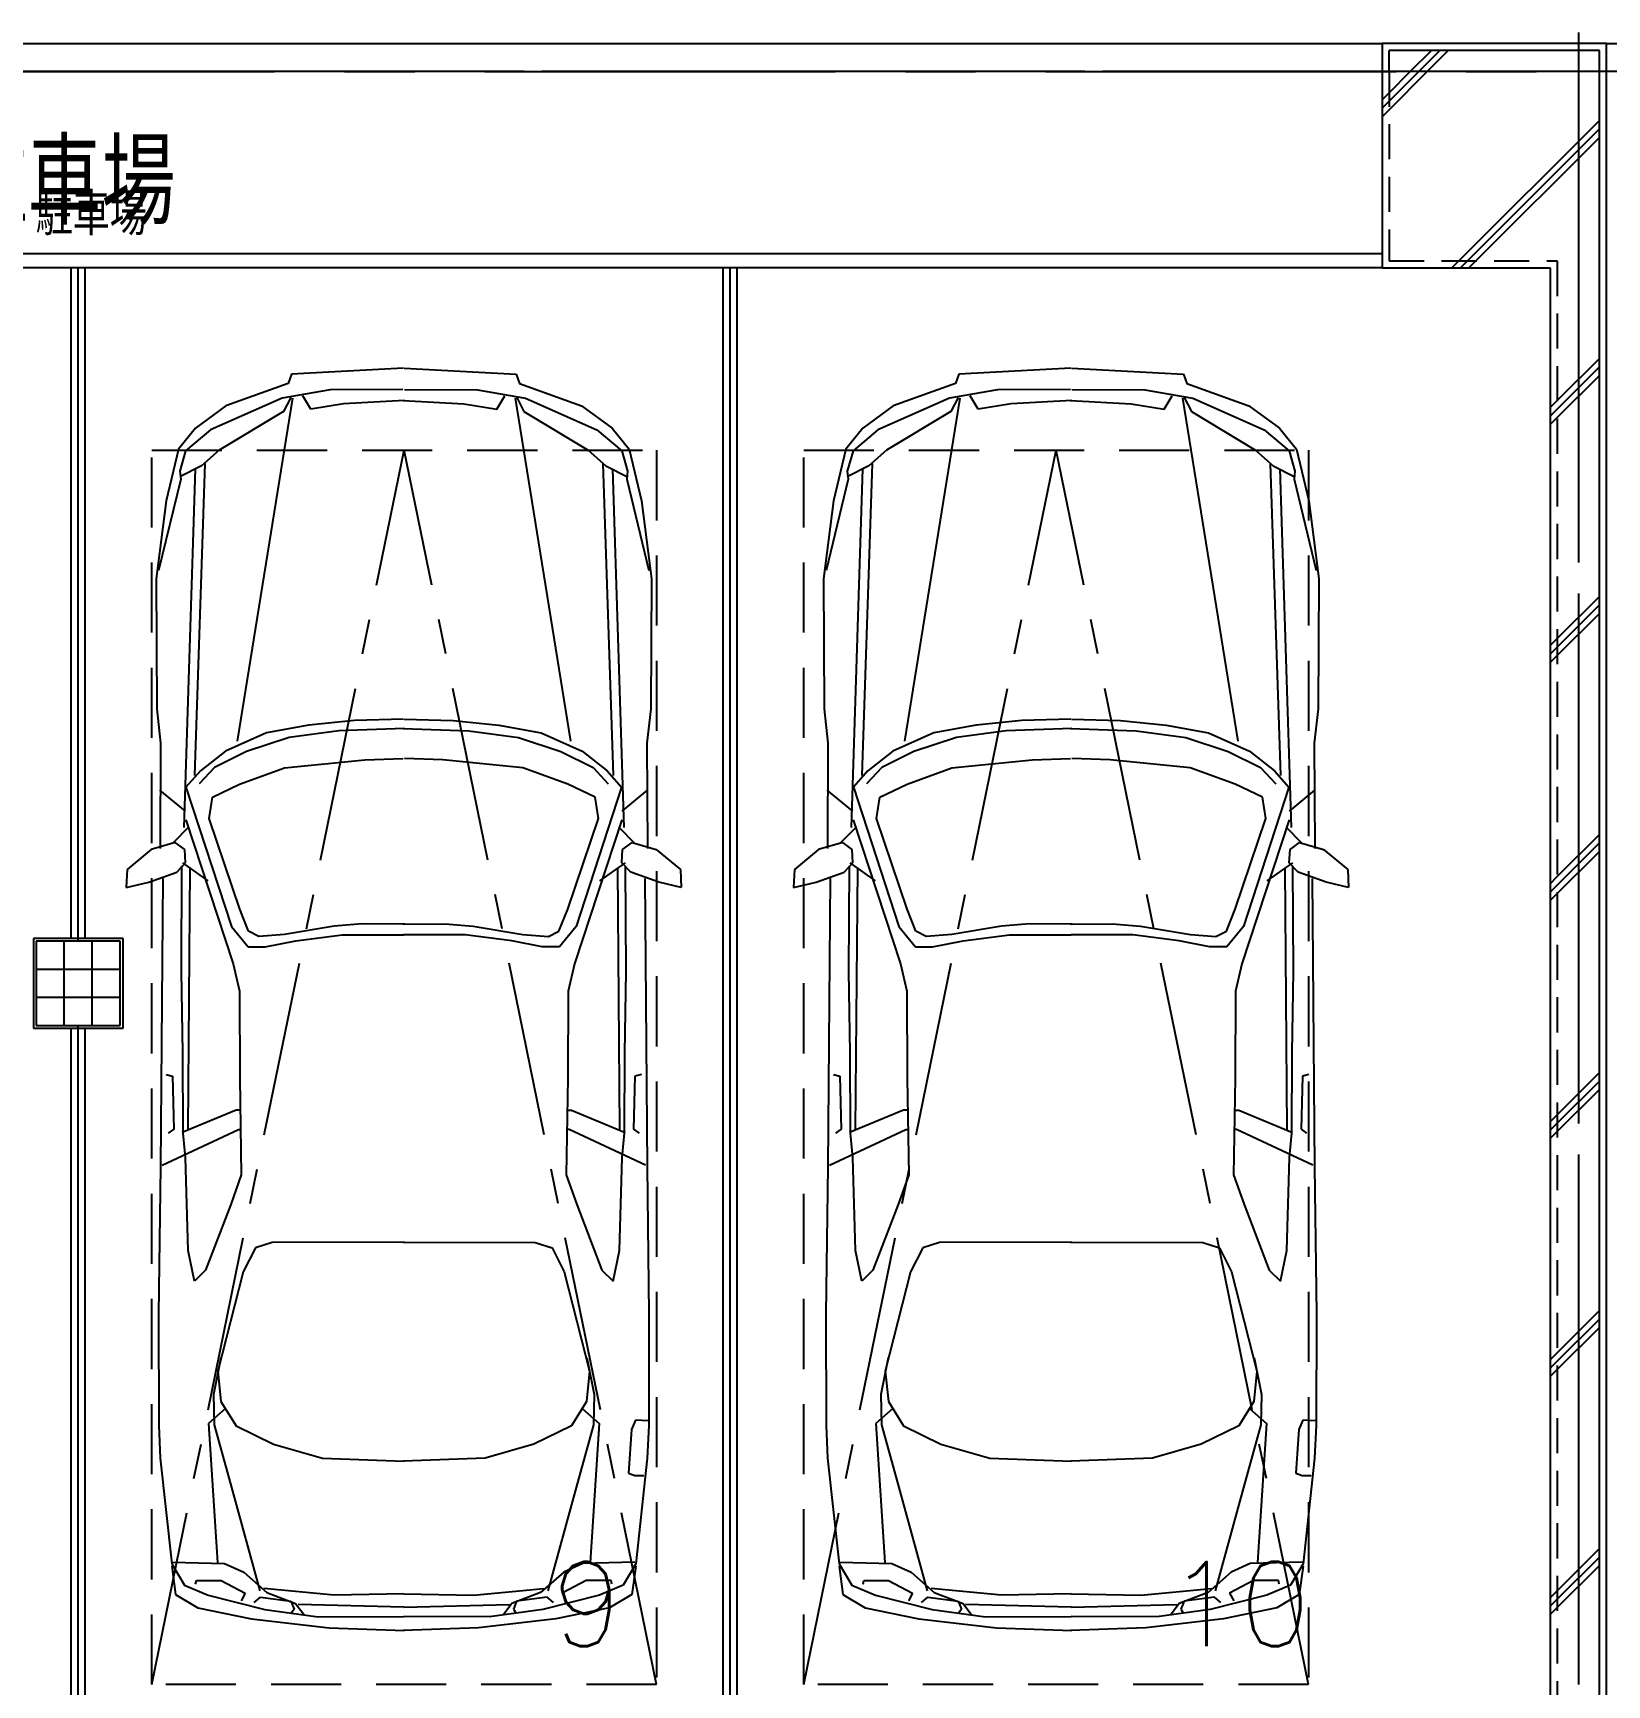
# Model space of a CAD drawing. Header units: millimetres. Extents: x 15495 to 166182, y -39946 to 18307.
# Drawn here: x 50929 to 56543, y -27330 to -21441 of the extents above; entities that cross this region are included whole.
import ezdxf

# ---------------------------------------------------------------- set-up
doc = ezdxf.new("R2010")
doc.units = ezdxf.units.MM
doc.header["$LTSCALE"] = 1000
for name, pattern in [('CENTER', [2, 1.25, -0.25, 0.25, -0.25]), ('DASHED', [0.75, 0.5, -0.25]), ('DASHED2', [0.375, 0.25, -0.125])]:
    doc.linetypes.add(name, pattern=pattern)
doc.layers.get('0').update_dxf_attribs({"linetype": 'CONTINUOUS'})
for name, color, linetype in [('1F-A_ELSE-100', 6, 'CONTINUOUS'), ('1F-A_ELSE-50', 6, 'CONTINUOUS'), ('1F-A_GARD-100', 3, 'CONTINUOUS'), ('1F-A_GARD-50', 3, 'CONTINUOUS'), ('1F-E_GRID-100', 1, 'CENTER'), ('1F-E_GRID-50', 1, 'CENTER'), ('1F-E_TEXT-100', 3, 'CONTINUOUS'), ('1F-E_TEXT-50', 3, 'CONTINUOUS'), ('1F-F_FINI1-100', 190, 'CONTINUOUS'), ('1F-F_FINI1-50', 190, 'CONTINUOUS'), ('1F-F_HAT1-50', 9, 'CONTINUOUS'), ('1F-H-AREA-50', 1, 'CENTER'), ('1F-H_LINE1-100', 140, 'CONTINUOUS'), ('1F-H_LINE1-50', 140, 'CONTINUOUS'), ('1F-R_COLM-50', 7, 'CONTINUOUS'), ('1F-R_EWALL-50', 7, 'CONTINUOUS'), ('DT_ID', 13, 'CONTINUOUS'), ('E_TEXT', 3, 'CONTINUOUS')]:
    doc.layers.add(name, color=color, linetype=linetype)
doc.styles.add('ROOM', font='romans.shx', dxfattribs={"width": 0.8, "bigfont": 'bigfont.shx'})
doc.styles.get("Standard").update_dxf_attribs({"font": 'txt.shx', "bigfont": 'bigfont.shx'})
pattern_1 = [(45, (-28400.75, 19761.25), (-424.264, 424.264), []), (45, (-28370.75, 19761.25), (-424.264, 424.264), []), (45, (-28340.75, 19761.25), (-424.264, 424.264), [])]

# ---------------------------------------------------------------- blocks, each defined once
blk = doc.blocks.new('CAR')
at = {"layer": '1F-H_LINE1-100', "linetype": 'DASHED', "ltscale": 0.5}
for p, q in [((0, -4400), (0, 0)), ((0, 0), (1800, 0)), ((1800, 0), (1800, -4400)), ((1800, -4400), (0, -4400))]:
    blk.add_line(p, q, dxfattribs=at)
at = {"layer": '1F-H_LINE1-100', "linetype": 'CENTER', "ltscale": 0.5}
for p in [(0, -4400), (1800, -4400)]:
    blk.add_line(p, (900, 0), dxfattribs=at)
blk = doc.blocks.new('ROOM')
at = {"layer": 'DT_ID', "flags": 1}
for tag, p in [('室番号', (0, 500)), ('面積', (0, -500)), ('内装制限', (0, -1000)), ('仕上レベル', (0, -1500)), ('スラブレベル', (0, -2000)), ('天井高', (0, -2500)), ('床下地', (0, -3000)), ('床仕上', (0, -3500)), ('巾木高さ', (0, -4000)), ('巾木仕上', (0, -4500)), ('壁下地', (0, -5000)), ('壁仕上', (0, -5500)), ('天井下地', (0, -6000)), ('天井仕上', (0, -6500)), ('見切縁', (0, -7000)), ('備考', (0, -7500))]:
    blk.add_attdef(tag, p, '', height=300, dxfattribs=at)
at = {"layer": 'E_TEXT', "style": 'ROOM', "width": 0.8}
blk.add_attdef('室名', (0, 0), '', height=300, dxfattribs=at)
blk = doc.blocks.new('1F-BLOCK_100')
at = {"layer": '1F-A_ELSE-100'}
for p, q in [((16400, 13100), (25700, 13100)), ((21200, 9900), (20900, 9900)), ((20900, 9900), (20900, 9600)), ((21000, 9600), (21000, 9900)), ((21100, 9600), (21100, 9900)), ((21200, 9600), (21200, 9900)), ((20900, 9800), (21200, 9800)), ((20900, 9700), (21200, 9700)), ((20900, 9600), (21200, 9600))]:
    blk.add_line(p, q, dxfattribs=at)
at = {"layer": '1F-A_GARD-100'}
blk.add_line((26500, 13100), (30000, 13100), dxfattribs=at)
at = {"layer": '1F-E_GRID-100'}
for p, q in [((26400, 18500), (26400, -3400)), ((34140.32, 13000), (-8809.61, 13000))]:
    blk.add_line(p, q, dxfattribs=at)
at = {"layer": '1F-F_FINI1-100'}
for p, q in [((26500, 13100), (25700, 13100)), ((25700, 13100), (25700, 12300)), ((26500, 6100), (26500, 13100)), ((25700, 12300), (26300, 12300)), ((26300, 12300), (26300, 6900))]:
    blk.add_line(p, q, dxfattribs=at)
at = {"layer": '1F-H_LINE1-100'}
for p, q in [((25700, 12300), (16400, 12300)), ((21050, 9900), (21050, 12300)), ((23375, 6600), (23375, 12300)), ((21050, 6600), (21050, 9600))]:
    blk.add_line(p, q, dxfattribs=at)
at = {"layer": '1F-E_TEXT-100'}
ref = blk.add_blockref('ROOM', (20604.57, 12455.59), dxfattribs=at)
ref.add_attrib('室名', '駐車場', (20604.57, 12455.59), dxfattribs={"height": 300, "style": 'ROOM', "width": 0.8})
at = {"layer": '1F-H_LINE1-100'}
for p in [(21312.5, 11650), (23637.5, 11650)]:
    blk.add_blockref('CAR', p, dxfattribs=at)
at = {"layer": '1F-E_TEXT-100'}
for s, p in [('9', (22737.43, 7387.5)), ('10', (24932.43, 7387.5))]:
    blk.add_text(s, height=300, dxfattribs=at).set_placement(p)
blk = doc.blocks.new('1F-BLOCK_50')
at = {"layer": '1F-F_HAT1-50'}
h = blk.add_hatch(dxfattribs=at)
h.set_pattern_fill('RC4', color=256, scale=30, style=0)
h.set_pattern_definition(pattern_1)
h.paths.add_polyline_path([(26355, 13075), (25725, 13075), (25725, 13000), (26355, 13000)])
h.paths.add_polyline_path([(26475, 13075), (26355, 13075), (26355, 13000), (26475, 13000)])
h = blk.add_hatch(dxfattribs=at)
h.set_pattern_fill('RC4', color=256, scale=30, style=0)
h.set_pattern_definition(pattern_1)
h.paths.add_polyline_path([(25725, 13000), (25700, 13000), (25700, 12300), (26300, 12300), (26300, 11173.33), (26325, 11174.04), (26325, 12325), (25725, 12325)])
h = blk.add_hatch(dxfattribs=at)
h.set_pattern_fill('RC4', color=256, scale=30, style=0)
h.set_pattern_definition(pattern_1)
h.paths.add_polyline_path([(26355, 13000), (25725, 13000), (25725, 12325), (26325, 12325), (26325, 6875), (25725, 6875), (25725, 6500), (26355, 6500)])
h.paths.add_polyline_path([(26475, 13000), (26355, 13000), (26355, 6500), (26475, 6500)])
h.paths.add_polyline_path([(26475, 6500), (26355, 6500), (26355, 6125), (26475, 6125)])
h = blk.add_hatch(dxfattribs=at)
h.set_pattern_fill('RC4', color=256, scale=30, style=0)
h.set_pattern_definition(pattern_1)
h.paths.add_polyline_path([(26325, 11174.04), (26300, 11173.33), (26300, 7717.88), (26325, 7718.45)])
h = blk.add_hatch(dxfattribs=at)
h.set_pattern_fill('RC4', color=256, scale=30, style=0)
h.set_pattern_definition(pattern_1)
h.paths.add_polyline_path([(26325, 7718.45), (26300, 7717.88), (26300, 6900), (25700, 6900), (25700, 6500), (25725, 6500), (25725, 6875), (26325, 6875)])
at = {"layer": '1F-A_ELSE-50'}
for p, q in [((16400, 13100), (25700, 13100)), ((20890, 9910), (20890, 9590)), ((21210, 9910), (20890, 9910)), ((20900, 9900), (20900, 9600)), ((21200, 9900), (20900, 9900)), ((21000, 9600), (21000, 9900)), ((21100, 9600), (21100, 9900)), ((21200, 9600), (21200, 9900)), ((21210, 9590), (21210, 9910)), ((20900, 9800), (21200, 9800)), ((20900, 9700), (21200, 9700)), ((20900, 9600), (21200, 9600)), ((20890, 9590), (21210, 9590))]:
    blk.add_line(p, q, dxfattribs=at)
at = {"layer": '1F-A_GARD-50'}
blk.add_line((26500, 13100), (30000, 13100), dxfattribs=at)
at = {"layer": '1F-E_GRID-50'}
for p, q in [((26400, 16639.66), (26400, -3400)), ((32453.06, 13000), (-4233.66, 13000))]:
    blk.add_line(p, q, dxfattribs=at)
at = {"layer": '1F-F_FINI1-50'}
for p, q in [((25700, 13100), (25700, 12300)), ((26500, 13100), (25700, 13100)), ((26500, 6100), (26500, 13100)), ((25700, 12300), (26300, 12300)), ((26300, 12300), (26300, 6900))]:
    blk.add_line(p, q, dxfattribs=at)
at = {"layer": '1F-H-AREA-50'}
blk.add_lwpolyline([(500, 13000), (26400, 13000), (26400, 6500), (500, 6500)], close=True, dxfattribs=at)
at = {"layer": '1F-H_LINE1-50'}
for p, q in [((25700, 12350), (16400, 12350)), ((25700, 12300), (16400, 12300)), ((21025, 9910), (21025, 12300)), ((21075, 9910), (21075, 12300)), ((23350, 6600), (23350, 12300)), ((23375, 6600), (23375, 12300)), ((23400, 6600), (23400, 12300)), ((21025, 6600), (21025, 9590)), ((21075, 6600), (21075, 9590))]:
    blk.add_line(p, q, dxfattribs=at)
at = {"layer": '1F-H_LINE1-50', "ltscale": 0.5}
for p, q in [((21810, 11921.95), (21798.41, 11888.57)), ((22209.94, 11942.35), (21810, 11921.95)), ((22211.98, 11942.35), (22611.91, 11921.95)), ((22611.91, 11921.95), (22623.5, 11888.57)), ((24190.08, 11921.95), (24178.49, 11888.57)), ((24590.01, 11942.35), (24190.08, 11921.95)), ((24592.05, 11942.35), (24991.99, 11921.95)), ((24991.99, 11921.95), (25003.58, 11888.57)), ((21798.41, 11888.57), (21576.69, 11808.81)), ((21948.24, 11865.57), (21776.73, 11835.73)), ((21808.16, 11838.37), (21782.21, 11788.33)), ((21879.35, 11796.23), (21851.03, 11843.74)), ((22208.14, 11867.13), (21948.24, 11865.57)), ((22213.78, 11867.13), (22473.68, 11865.57)), ((22473.68, 11865.57), (22645.18, 11835.73)), ((22542.57, 11796.23), (22570.89, 11843.74)), ((22613.76, 11838.37), (22639.71, 11788.33)), ((22623.5, 11888.57), (22845.23, 11808.81)), ((24178.49, 11888.57), (23956.76, 11808.81)), ((24328.31, 11865.57), (24156.81, 11835.73)), ((24188.24, 11838.37), (24162.28, 11788.33)), ((24259.43, 11796.23), (24231.1, 11843.74)), ((24588.21, 11867.13), (24328.31, 11865.57)), ((24593.85, 11867.13), (24853.75, 11865.57)), ((24853.75, 11865.57), (25025.26, 11835.73)), ((24922.64, 11796.23), (24950.96, 11843.74)), ((24993.83, 11838.37), (25019.78, 11788.33)), ((25003.58, 11888.57), (25225.31, 11808.81)), ((21576.69, 11808.81), (21467.76, 11728.52)), ((21776.73, 11835.73), (21522, 11722.69)), ((21782.21, 11788.33), (21553.05, 11650.09)), ((21813.86, 11835.55), (21616.45, 10613.25)), ((21996.54, 11815.19), (21879.35, 11796.23)), ((22213.65, 11828.1), (21996.54, 11815.19)), ((22208.26, 11828.1), (22425.38, 11815.19)), ((22425.38, 11815.19), (22542.57, 11796.23)), ((22608.06, 11835.55), (22805.46, 10613.25)), ((22639.71, 11788.33), (22868.87, 11650.09)), ((22645.18, 11835.73), (22899.92, 11722.69)), ((22845.23, 11808.81), (22954.16, 11728.52)), ((23956.76, 11808.81), (23847.83, 11728.52)), ((24156.81, 11835.73), (23902.07, 11722.69)), ((24162.28, 11788.33), (23933.12, 11650.09)), ((24193.93, 11835.55), (23996.53, 10613.25)), ((24376.61, 11815.19), (24259.43, 11796.23)), ((24593.73, 11828.1), (24376.61, 11815.19)), ((24588.34, 11828.1), (24805.45, 11815.19)), ((24805.45, 11815.19), (24922.64, 11796.23)), ((24988.13, 11835.55), (25185.54, 10613.25)), ((25019.78, 11788.33), (25248.94, 11650.09)), ((25025.26, 11835.73), (25280, 11722.69)), ((25225.31, 11808.81), (25334.23, 11728.52)), ((21467.76, 11728.52), (21407.41, 11653.57)), ((21522, 11722.69), (21433.09, 11647.87)), ((22899.92, 11722.69), (22988.83, 11647.87)), ((22954.16, 11728.52), (23014.5, 11653.57)), ((23847.83, 11728.52), (23787.49, 11653.57)), ((23902.07, 11722.69), (23813.16, 11647.87)), ((25280, 11722.69), (25368.9, 11647.87)), ((25334.23, 11728.52), (25394.58, 11653.57)), ((21407.41, 11653.57), (21363.67, 11469.87)), ((21433.09, 11647.87), (21412.74, 11575.52)), ((21501.41, 11602.97), (21464.48, 10491.36)), ((21553.05, 11650.09), (21489.94, 11594.66)), ((22868.87, 11650.09), (22931.97, 11594.66)), ((22920.51, 11602.97), (22957.43, 10491.36)), ((22988.83, 11647.87), (23009.18, 11575.52)), ((23014.5, 11653.57), (23058.25, 11469.87)), ((23787.49, 11653.57), (23743.74, 11469.87)), ((23813.16, 11647.87), (23792.81, 11575.52)), ((23881.48, 11602.97), (23844.56, 10491.36)), ((23933.12, 11650.09), (23870.02, 11594.66)), ((25248.94, 11650.09), (25312.05, 11594.66)), ((25300.58, 11602.97), (25337.51, 10491.36)), ((25368.9, 11647.87), (25389.25, 11575.52)), ((25394.58, 11653.57), (25438.33, 11469.87)), ((21415.46, 11547.64), (21336.74, 11222.01)), ((21489.94, 11594.66), (21412.64, 11556.02)), ((21412.74, 11575.52), (21415.46, 11547.64)), ((21467.04, 11583.63), (21426.43, 10304.85)), ((22931.97, 11594.66), (23009.27, 11556.02)), ((22954.87, 11583.63), (22995.48, 10304.85)), ((23009.18, 11575.52), (23006.46, 11547.64)), ((23006.46, 11547.64), (23085.18, 11222.01)), ((23795.53, 11547.64), (23716.81, 11222.01)), ((23870.02, 11594.66), (23792.72, 11556.02)), ((23792.81, 11575.52), (23795.53, 11547.64)), ((23847.12, 11583.63), (23806.51, 10304.85)), ((25312.05, 11594.66), (25389.35, 11556.02)), ((25334.95, 11583.63), (25375.56, 10304.85)), ((25389.25, 11575.52), (25386.53, 11547.64)), ((25386.53, 11547.64), (25465.26, 11222.01)), ((21363.67, 11469.87), (21328.01, 11191.39)), ((23058.25, 11469.87), (23093.9, 11191.39)), ((23743.74, 11469.87), (23708.09, 11191.39)), ((25438.33, 11469.87), (25473.98, 11191.39)), ((21328.01, 11191.39), (21330.01, 10728.84)), ((23093.9, 11191.39), (23091.91, 10728.84)), ((23708.09, 11191.39), (23710.08, 10728.84)), ((25473.98, 11191.39), (25471.98, 10728.84)), ((21330.01, 10728.84), (21343.68, 10606.17)), ((23091.91, 10728.84), (23078.24, 10606.17)), ((23710.08, 10728.84), (23723.75, 10606.17)), ((25471.98, 10728.84), (25458.31, 10606.17)), ((21872.34, 10670.55), (21720.85, 10643.4)), ((22035.21, 10686.5), (21872.34, 10670.55)), ((22209.45, 10691.25), (22035.21, 10686.5)), ((22212.47, 10691.25), (22386.7, 10686.5)), ((22386.7, 10686.5), (22549.57, 10670.55)), ((22549.57, 10670.55), (22701.07, 10643.4)), ((24252.42, 10670.55), (24100.92, 10643.4)), ((24415.29, 10686.5), (24252.42, 10670.55)), ((24589.52, 10691.25), (24415.29, 10686.5)), ((24592.54, 10691.25), (24766.78, 10686.5)), ((24766.78, 10686.5), (24929.65, 10670.55)), ((24929.65, 10670.55), (25081.15, 10643.4)), ((21343.68, 10606.17), (21341.81, 10230.01)), ((21720.85, 10643.4), (21574.87, 10577.22)), ((21802.16, 10626.3), (21650.54, 10576.86)), ((21979.34, 10650.54), (21802.16, 10626.3)), ((22213.57, 10657.8), (21979.34, 10650.54)), ((22208.35, 10657.8), (22442.57, 10650.54)), ((22442.57, 10650.54), (22619.76, 10626.3)), ((22619.76, 10626.3), (22771.37, 10576.86)), ((22701.07, 10643.4), (22847.05, 10577.22)), ((23078.24, 10606.17), (23080.1, 10230.01)), ((23723.75, 10606.17), (23721.89, 10230.01)), ((24100.92, 10643.4), (23954.94, 10577.22)), ((24182.23, 10626.3), (24030.62, 10576.86)), ((24359.42, 10650.54), (24182.23, 10626.3)), ((24593.64, 10657.8), (24359.42, 10650.54)), ((24588.42, 10657.8), (24822.65, 10650.54)), ((24822.65, 10650.54), (24999.84, 10626.3)), ((24999.84, 10626.3), (25151.45, 10576.86)), ((25081.15, 10643.4), (25227.13, 10577.22)), ((25458.31, 10606.17), (25460.18, 10230.01)), ((21574.87, 10577.22), (21485.99, 10507.98)), ((21650.54, 10576.86), (21536.02, 10518.89)), ((21785.91, 10517.71), (22071.65, 10547.01)), ((22071.65, 10547.01), (22208.76, 10551.94)), ((22350.27, 10547.01), (22213.16, 10551.94)), ((22636.01, 10517.71), (22350.27, 10547.01)), ((22771.37, 10576.86), (22885.9, 10518.89)), ((22847.05, 10577.22), (22935.93, 10507.98)), ((23954.94, 10577.22), (23866.06, 10507.98)), ((24030.62, 10576.86), (23916.09, 10518.89)), ((24165.98, 10517.71), (24451.72, 10547.01)), ((24451.72, 10547.01), (24588.83, 10551.94)), ((24730.34, 10547.01), (24593.23, 10551.94)), ((25016.08, 10517.71), (24730.34, 10547.01)), ((25151.45, 10576.86), (25265.97, 10518.89)), ((25227.13, 10577.22), (25316, 10507.98)), ((21485.99, 10507.98), (21434.29, 10449.71)), ((21536.02, 10518.89), (21481.47, 10460.63)), ((21625.69, 10459.95), (21785.91, 10517.71)), ((22796.23, 10459.95), (22636.01, 10517.71)), ((22885.9, 10518.89), (22940.45, 10460.63)), ((22935.93, 10507.98), (22987.63, 10449.71)), ((23866.06, 10507.98), (23814.36, 10449.71)), ((23916.09, 10518.89), (23861.54, 10460.63)), ((24005.76, 10459.95), (24165.98, 10517.71)), ((25176.3, 10459.95), (25016.08, 10517.71)), ((25265.97, 10518.89), (25320.52, 10460.63)), ((25316, 10507.98), (25367.7, 10449.71)), ((21432.44, 10363.34), (21341.42, 10439)), ((21434.29, 10449.71), (21596.05, 9952.96)), ((21528.35, 10413.04), (21625.69, 10459.95)), ((22893.56, 10413.04), (22796.23, 10459.95)), ((22987.63, 10449.71), (22825.87, 9952.96)), ((22989.48, 10363.34), (23080.5, 10439)), ((23812.51, 10363.34), (23721.5, 10439)), ((23814.36, 10449.71), (23976.12, 9952.96)), ((23908.43, 10413.04), (24005.76, 10459.95)), ((25273.64, 10413.04), (25176.3, 10459.95)), ((25367.7, 10449.71), (25205.94, 9952.96)), ((25369.56, 10363.34), (25460.57, 10439)), ((21516.56, 10337.86), (21528.35, 10413.04)), ((22905.36, 10337.86), (22893.56, 10413.04)), ((23896.63, 10337.86), (23908.43, 10413.04)), ((25285.43, 10337.86), (25273.64, 10413.04)), ((21445.01, 10307.55), (21387.6, 10249.3)), ((21433.71, 10332.68), (21602.52, 9819.18)), ((21626.34, 10014.12), (21516.56, 10337.86)), ((22795.58, 10014.12), (22905.36, 10337.86)), ((22988.21, 10332.68), (22819.39, 9819.18)), ((22976.91, 10307.55), (23034.31, 10249.3)), ((23825.08, 10307.55), (23767.68, 10249.3)), ((23813.79, 10332.68), (23982.6, 9819.18)), ((24006.41, 10014.12), (23896.63, 10337.86)), ((25175.65, 10014.12), (25285.43, 10337.86)), ((25368.28, 10332.68), (25199.47, 9819.18)), ((25356.98, 10307.55), (25414.39, 10249.3)), ((21396.18, 10252.05), (21310.38, 10227.38)), ((21430.33, 10226.81), (21396.18, 10252.05)), ((22991.59, 10226.81), (23025.73, 10252.05)), ((23025.73, 10252.05), (23111.53, 10227.38)), ((23776.26, 10252.05), (23690.46, 10227.38)), ((23810.4, 10226.81), (23776.26, 10252.05)), ((25371.66, 10226.81), (25405.81, 10252.05)), ((25405.81, 10252.05), (25491.61, 10227.38)), ((21310.38, 10227.38), (21224.35, 10155.34)), ((21432.95, 10179.43), (21430.33, 10226.81)), ((22988.97, 10179.43), (22991.59, 10226.81)), ((23111.53, 10227.38), (23197.57, 10155.34)), ((23690.46, 10227.38), (23604.42, 10155.34)), ((23813.03, 10179.43), (23810.4, 10226.81)), ((25369.04, 10179.43), (25371.66, 10226.81)), ((25491.61, 10227.38), (25577.64, 10155.34)), ((21224.35, 10155.34), (21221.17, 10091.26)), ((21301.24, 10110.39), (21401.37, 10146.14)), ((21401.37, 10146.14), (21432.95, 10179.43)), ((21418.18, 9792.19), (21420.05, 10168.35)), ((21421.53, 10179.48), (21512.6, 10114.97)), ((21448.56, 10159.85), (21441.1, 9229.22)), ((23000.39, 10179.48), (22909.32, 10114.97)), ((22973.35, 10159.85), (22980.82, 9229.22)), ((23020.54, 10146.14), (22988.97, 10179.43)), ((23003.74, 9792.19), (23001.87, 10168.35)), ((23120.68, 10110.39), (23020.54, 10146.14)), ((23197.57, 10155.34), (23200.74, 10091.26)), ((23604.42, 10155.34), (23601.25, 10091.26)), ((23681.31, 10110.39), (23781.45, 10146.14)), ((23781.45, 10146.14), (23813.03, 10179.43)), ((23798.26, 9792.19), (23800.12, 10168.35)), ((23801.6, 10179.48), (23892.67, 10114.97)), ((23828.64, 10159.85), (23821.17, 9229.22)), ((25380.46, 10179.48), (25289.39, 10114.97)), ((25353.43, 10159.85), (25360.9, 9229.22)), ((25400.62, 10146.14), (25369.04, 10179.43)), ((25383.81, 9792.19), (25381.95, 10168.35)), ((25500.75, 10110.39), (25400.62, 10146.14)), ((25577.64, 10155.34), (25580.82, 10091.26)), ((21221.17, 10091.26), (21301.24, 10110.39)), ((21351.28, 10124.09), (21343.33, 9095.93)), ((23070.63, 10124.09), (23078.58, 9095.93)), ((23200.74, 10091.26), (23120.68, 10110.39)), ((23601.25, 10091.26), (23681.31, 10110.39)), ((23731.36, 10124.09), (23723.41, 9095.93)), ((25450.71, 10124.09), (25458.66, 9095.93)), ((25580.82, 10091.26), (25500.75, 10110.39)), ((21657.37, 9935.95), (21626.34, 10014.12)), ((22764.55, 9935.95), (22795.58, 10014.12)), ((24037.44, 9935.95), (24006.41, 10014.12)), ((25144.63, 9935.95), (25175.65, 10014.12)), ((21596.05, 9952.96), (21655.66, 9880.23)), ((21963.04, 9954.02), (21785.82, 9924.2)), ((22063.04, 9961.9), (21963.04, 9954.02)), ((22214.4, 9961.19), (22063.04, 9961.9)), ((22207.52, 9961.19), (22358.88, 9961.9)), ((22358.88, 9961.9), (22458.88, 9954.02)), ((22458.88, 9954.02), (22636.09, 9924.2)), ((22825.87, 9952.96), (22766.26, 9880.23)), ((23976.12, 9952.96), (24035.73, 9880.23)), ((24343.11, 9954.02), (24165.9, 9924.2)), ((24443.11, 9961.9), (24343.11, 9954.02)), ((24594.47, 9961.19), (24443.11, 9961.9)), ((24587.59, 9961.19), (24738.95, 9961.9)), ((24738.95, 9961.9), (24838.95, 9954.02)), ((24838.95, 9954.02), (25016.17, 9924.2)), ((25205.94, 9952.96), (25146.33, 9880.23)), ((21694.39, 9916.27), (21657.37, 9935.95)), ((21785.82, 9924.2), (21694.39, 9916.27)), ((21717.06, 9879.94), (21825.7, 9901.72)), ((21825.7, 9901.72), (21991.45, 9923.23)), ((21991.45, 9923.23), (22211.35, 9922.19)), ((22430.47, 9923.23), (22210.57, 9922.19)), ((22596.22, 9901.72), (22430.47, 9923.23)), ((22704.85, 9879.94), (22596.22, 9901.72)), ((22636.09, 9924.2), (22727.52, 9916.27)), ((22727.52, 9916.27), (22764.55, 9935.95)), ((24074.47, 9916.27), (24037.44, 9935.95)), ((24165.9, 9924.2), (24074.47, 9916.27)), ((24097.14, 9879.94), (24205.77, 9901.72)), ((24205.77, 9901.72), (24371.52, 9923.23)), ((24371.52, 9923.23), (24591.42, 9922.19)), ((24810.54, 9923.23), (24590.64, 9922.19)), ((24976.29, 9901.72), (24810.54, 9923.23)), ((25084.93, 9879.94), (24976.29, 9901.72)), ((25016.17, 9924.2), (25107.6, 9916.27)), ((25107.6, 9916.27), (25144.63, 9935.95)), ((21655.66, 9880.23), (21717.06, 9879.94)), ((22766.26, 9880.23), (22704.85, 9879.94)), ((24035.73, 9880.23), (24097.14, 9879.94)), ((25146.33, 9880.23), (25084.93, 9879.94)), ((21422.46, 9502.38), (21418.18, 9792.19)), ((21602.52, 9819.18), (21624.89, 9721.55)), ((22819.39, 9819.18), (22797.03, 9721.55)), ((22999.46, 9502.38), (23003.74, 9792.19)), ((23802.53, 9502.38), (23798.26, 9792.19)), ((23982.6, 9819.18), (24004.96, 9721.55)), ((25199.47, 9819.18), (25177.1, 9721.55)), ((25379.53, 9502.38), (25383.81, 9792.19)), ((21624.89, 9721.55), (21626.21, 9412.25)), ((22797.03, 9721.55), (22795.71, 9412.25)), ((24004.96, 9721.55), (24006.28, 9412.25)), ((25177.1, 9721.55), (25175.78, 9412.25)), ((21423.89, 9215.37), (21422.46, 9502.38)), ((22998.03, 9215.37), (22999.46, 9502.38)), ((23803.96, 9215.37), (23802.53, 9502.38)), ((25378.1, 9215.37), (25379.53, 9502.38)), ((21363.53, 9424.64), (21386.34, 9418.96)), ((23058.39, 9424.64), (23035.57, 9418.96)), ((23743.6, 9424.64), (23766.42, 9418.96)), ((25438.47, 9424.64), (25415.65, 9418.96)), ((21386.34, 9418.96), (21391.12, 9229.46)), ((21626.21, 9412.25), (21631.64, 9066.71)), ((22795.71, 9412.25), (22790.28, 9066.71)), ((23035.57, 9418.96), (23030.8, 9229.46)), ((23766.42, 9418.96), (23771.19, 9229.46)), ((24006.28, 9412.25), (24011.71, 9066.71)), ((25175.78, 9412.25), (25170.35, 9066.71)), ((25415.65, 9418.96), (25410.87, 9229.46)), ((21612.79, 9298.07), (21421.05, 9218.17)), ((21628, 9298), (21612.79, 9298.07)), ((22793.91, 9298), (22809.12, 9298.07)), ((22809.12, 9298.07), (23000.87, 9218.17)), ((23992.87, 9298.07), (23801.12, 9218.17)), ((24008.08, 9298), (23992.87, 9298.07)), ((25173.99, 9298), (25189.2, 9298.07)), ((25189.2, 9298.07), (25380.94, 9218.17)), ((21349.07, 9101.48), (21621.02, 9228.37)), ((21391.12, 9229.46), (21371.06, 9215.62)), ((21432.03, 9128.95), (21423.89, 9215.37)), ((21621.02, 9228.37), (21629.58, 9228.33)), ((22800.9, 9228.37), (22792.33, 9228.33)), ((23072.85, 9101.48), (22800.9, 9228.37)), ((22989.89, 9128.95), (22998.03, 9215.37)), ((23030.8, 9229.46), (23050.86, 9215.62)), ((23729.15, 9101.48), (24001.09, 9228.37)), ((23771.19, 9229.46), (23751.13, 9215.62)), ((23812.1, 9128.95), (23803.96, 9215.37)), ((24001.09, 9228.37), (24009.66, 9228.33)), ((25180.98, 9228.37), (25172.41, 9228.33)), ((25452.92, 9101.48), (25180.98, 9228.37)), ((25369.96, 9128.95), (25378.1, 9215.37)), ((25410.87, 9229.46), (25430.93, 9215.62)), ((21441.81, 8797.32), (21432.03, 9128.95)), ((22980.11, 8797.32), (22989.89, 9128.95)), ((23821.88, 8797.32), (23812.1, 9128.95)), ((25360.18, 8797.32), (25369.96, 9128.95)), ((21343.33, 9095.93), (21336.45, 8572.12)), ((23078.58, 9095.93), (23085.46, 8572.12)), ((23723.41, 9095.93), (23716.53, 8572.12)), ((25458.66, 9095.93), (25465.54, 8572.12)), ((21631.64, 9066.71), (21593.99, 8961)), ((22790.28, 9066.71), (22827.93, 8961)), ((24011.71, 9066.71), (23974.06, 8961)), ((25170.35, 9066.71), (25208, 8961)), ((21593.99, 8961), (21504.29, 8727.37)), ((22827.93, 8961), (22917.62, 8727.37)), ((23974.06, 8961), (23884.37, 8727.37)), ((25208, 8961), (25297.7, 8727.37)), ((21464.12, 8688.55), (21441.81, 8797.32)), ((21681.76, 8807.34), (21638.49, 8721.16)), ((21741.83, 8826.56), (21681.76, 8807.34)), ((22213.06, 8827.12), (21741.83, 8826.56)), ((22208.85, 8827.12), (22680.09, 8826.56)), ((22680.09, 8826.56), (22740.16, 8807.34)), ((22740.16, 8807.34), (22783.42, 8721.16)), ((22957.8, 8688.55), (22980.11, 8797.32)), ((23844.19, 8688.55), (23821.88, 8797.32)), ((24061.83, 8807.34), (24018.57, 8721.16)), ((24121.9, 8826.56), (24061.83, 8807.34)), ((24593.14, 8827.12), (24121.9, 8826.56)), ((24588.93, 8827.12), (25060.16, 8826.56)), ((25060.16, 8826.56), (25120.23, 8807.34)), ((25120.23, 8807.34), (25163.5, 8721.16)), ((25337.87, 8688.55), (25360.18, 8797.32)), ((21504.29, 8727.37), (21464.12, 8688.55)), ((21638.49, 8721.16), (21548.21, 8367.71)), ((22783.42, 8721.16), (22873.71, 8367.71)), ((22917.62, 8727.37), (22957.8, 8688.55)), ((23884.37, 8727.37), (23844.19, 8688.55)), ((24018.57, 8721.16), (23928.28, 8367.71)), ((25163.5, 8721.16), (25253.78, 8367.71)), ((25297.7, 8727.37), (25337.87, 8688.55)), ((21336.45, 8572.12), (21337.33, 8173.66)), ((23085.46, 8572.12), (23084.58, 8173.66)), ((23716.53, 8572.12), (23717.41, 8173.66)), ((25465.54, 8572.12), (25464.66, 8173.66)), ((21558.44, 8415.03), (21532.09, 8284.2)), ((21548.21, 8367.71), (21559.09, 8258.99)), ((22873.71, 8367.71), (22862.82, 8258.99)), ((22863.48, 8415.03), (22889.83, 8284.2)), ((23938.51, 8415.03), (23912.16, 8284.2)), ((23928.28, 8367.71), (23939.17, 8258.99)), ((25253.78, 8367.71), (25242.9, 8258.99)), ((25243.55, 8415.03), (25269.9, 8284.2)), ((21532.09, 8284.2), (21534.4, 8175.51)), ((21559.09, 8258.99), (21612.93, 8172.36)), ((22862.82, 8258.99), (22808.99, 8172.36)), ((22889.83, 8284.2), (22887.51, 8175.51)), ((23912.16, 8284.2), (23914.48, 8175.51)), ((23939.17, 8258.99), (23993, 8172.36)), ((25242.9, 8258.99), (25189.07, 8172.36)), ((25269.9, 8284.2), (25267.59, 8175.51)), ((21574.68, 8233.84), (21514.44, 8181.18)), ((22847.24, 8233.84), (22907.48, 8181.18)), ((23037.36, 8192.94), (23023.25, 8159.44)), ((23083.07, 8190.37), (23037.36, 8192.94)), ((23954.75, 8233.84), (23894.51, 8181.18)), ((25227.32, 8233.84), (25287.55, 8181.18)), ((25417.44, 8192.94), (25403.32, 8159.44)), ((25463.15, 8190.37), (25417.44, 8192.94)), ((21337.33, 8173.66), (21342.47, 8056.6)), ((21514.44, 8181.18), (21546.25, 7685.05)), ((21534.4, 8175.51), (21596.13, 7952.31)), ((21612.93, 8172.36), (21746.83, 8107.64)), ((22808.99, 8172.36), (22675.08, 8107.64)), ((22887.51, 8175.51), (22825.79, 7952.31)), ((22907.48, 8181.18), (22875.67, 7685.05)), ((23023.25, 8159.44), (23012.6, 8003.35)), ((23084.58, 8173.66), (23079.45, 8056.6)), ((23717.41, 8173.66), (23722.54, 8056.6)), ((23894.51, 8181.18), (23926.32, 7685.05)), ((23914.48, 8175.51), (23976.2, 7952.31)), ((23993, 8172.36), (24126.91, 8107.64)), ((25189.07, 8172.36), (25055.16, 8107.64)), ((25267.59, 8175.51), (25205.86, 7952.31)), ((25287.55, 8181.18), (25255.74, 7685.05)), ((25403.32, 8159.44), (25392.67, 8003.35)), ((25464.66, 8173.66), (25459.53, 8056.6)), ((21746.83, 8107.64), (21920.79, 8056.66)), ((22675.08, 8107.64), (22501.12, 8056.66)), ((24126.91, 8107.64), (24300.87, 8056.66)), ((25055.16, 8107.64), (24881.2, 8056.66)), ((21342.47, 8056.6), (21383.44, 7680.25)), ((21920.79, 8056.66), (22212.05, 8046.93)), ((22501.12, 8056.66), (22209.87, 8046.93)), ((23079.45, 8056.6), (23038.48, 7680.25)), ((23722.54, 8056.6), (23763.51, 7680.25)), ((24300.87, 8056.66), (24592.12, 8046.93)), ((24881.2, 8056.66), (24589.94, 8046.93)), ((25459.53, 8056.6), (25418.55, 7680.25)), ((21596.13, 7952.31), (21697.12, 7584.03)), ((22825.79, 7952.31), (22724.8, 7584.03)), ((23012.6, 8003.35), (23035.49, 7995.1)), ((23035.49, 7995.1), (23066.9, 7995.24)), ((23976.2, 7952.31), (24077.19, 7584.03)), ((25205.86, 7952.31), (25104.87, 7584.03)), ((25392.67, 8003.35), (25415.56, 7995.1)), ((25415.56, 7995.1), (25446.98, 7995.24)), ((21383.4, 7671.89), (21397.18, 7571.51)), ((21383.44, 7680.25), (21428.76, 7604.79)), ((21386.32, 7685.8), (21571.94, 7682.14)), ((21571.94, 7682.14), (21640.33, 7651.17)), ((22849.98, 7682.14), (22781.59, 7651.17)), ((23035.59, 7685.8), (22849.98, 7682.14)), ((23038.48, 7680.25), (22993.15, 7604.79)), ((23038.52, 7671.89), (23024.74, 7571.51)), ((23763.47, 7671.89), (23777.25, 7571.51)), ((23763.51, 7680.25), (23808.84, 7604.79)), ((23766.4, 7685.8), (23952.02, 7682.14)), ((23952.02, 7682.14), (24020.41, 7651.17)), ((25230.05, 7682.14), (25161.66, 7651.17)), ((25415.67, 7685.8), (25230.05, 7682.14)), ((25418.55, 7680.25), (25373.23, 7604.79)), ((25418.59, 7671.89), (25404.81, 7571.51)), ((21428.76, 7604.79), (21512.83, 7568.18)), ((21468.76, 7607.4), (21471.68, 7621.31)), ((21471.68, 7621.31), (21560.21, 7620.9)), ((21560.21, 7620.9), (21645.67, 7575.91)), ((21640.33, 7651.17), (21722.79, 7578.33)), ((22781.59, 7651.17), (22699.13, 7578.33)), ((22861.7, 7620.9), (22776.25, 7575.91)), ((22950.23, 7621.31), (22861.7, 7620.9)), ((22993.15, 7604.79), (22909.09, 7568.18)), ((22953.16, 7607.4), (22950.23, 7621.31)), ((23808.84, 7604.79), (23892.9, 7568.18)), ((23848.83, 7607.4), (23851.76, 7621.31)), ((23851.76, 7621.31), (23940.29, 7620.9)), ((23940.29, 7620.9), (24025.74, 7575.91)), ((24020.41, 7651.17), (24102.87, 7578.33)), ((25161.66, 7651.17), (25079.2, 7578.33)), ((25241.78, 7620.9), (25156.32, 7575.91)), ((25330.31, 7621.31), (25241.78, 7620.9)), ((25373.23, 7604.79), (25289.16, 7568.18)), ((25333.23, 7607.4), (25330.31, 7621.31)), ((21397.18, 7571.51), (21476.91, 7523.76)), ((21512.83, 7568.18), (21715.35, 7517.07)), ((21645.67, 7575.91), (21631.25, 7548.11)), ((21676.92, 7542.32), (21699.86, 7561.72)), ((21699.86, 7561.72), (21808.32, 7547.28)), ((21962.64, 7568.84), (21711.44, 7592.31)), ((21722.79, 7578.33), (21825.41, 7538.84)), ((21808.32, 7547.28), (21819.6, 7519.36)), ((21825.41, 7538.84), (21856.62, 7496.89)), ((22211.13, 7573.24), (21962.64, 7568.84)), ((22210.78, 7573.24), (22459.27, 7568.84)), ((22459.27, 7568.84), (22710.48, 7592.31)), ((22596.51, 7538.84), (22565.3, 7496.89)), ((22699.13, 7578.33), (22596.51, 7538.84)), ((22613.6, 7547.28), (22602.32, 7519.36)), ((22722.05, 7561.72), (22613.6, 7547.28)), ((22909.09, 7568.18), (22706.57, 7517.07)), ((22745, 7542.32), (22722.05, 7561.72)), ((22776.25, 7575.91), (22790.67, 7548.11)), ((23024.74, 7571.51), (22945.01, 7523.76)), ((23777.25, 7571.51), (23856.99, 7523.76)), ((23892.9, 7568.18), (24095.42, 7517.07)), ((24025.74, 7575.91), (24011.32, 7548.11)), ((24056.99, 7542.32), (24079.94, 7561.72)), ((24079.94, 7561.72), (24188.39, 7547.28)), ((24342.72, 7568.84), (24091.51, 7592.31)), ((24102.87, 7578.33), (24205.48, 7538.84)), ((24188.39, 7547.28), (24199.67, 7519.36)), ((24205.48, 7538.84), (24236.69, 7496.89)), ((24591.21, 7573.24), (24342.72, 7568.84)), ((24590.86, 7573.24), (24839.35, 7568.84)), ((24839.35, 7568.84), (25090.55, 7592.31)), ((24976.58, 7538.84), (24945.37, 7496.89)), ((25079.2, 7578.33), (24976.58, 7538.84)), ((24993.68, 7547.28), (24982.39, 7519.36)), ((25102.13, 7561.72), (24993.68, 7547.28)), ((25289.16, 7568.18), (25086.64, 7517.07)), ((25125.07, 7542.32), (25102.13, 7561.72)), ((25156.32, 7575.91), (25170.74, 7548.11)), ((25404.81, 7571.51), (25325.08, 7523.76)), ((21476.91, 7523.76), (21668.06, 7483.85)), ((21668.06, 7483.85), (21944.93, 7451.89)), ((21715.35, 7517.07), (21905.14, 7491.09)), ((21819.6, 7519.36), (21810.97, 7505.47)), ((22210.9, 7525.87), (21833.96, 7536.01)), ((21905.14, 7491.09), (22210.73, 7492.44)), ((22211.02, 7525.87), (22587.95, 7536.01)), ((22516.78, 7491.09), (22211.18, 7492.44)), ((22753.85, 7483.85), (22476.99, 7451.89)), ((22706.57, 7517.07), (22516.78, 7491.09)), ((22602.32, 7519.36), (22610.95, 7505.47)), ((22945.01, 7523.76), (22753.85, 7483.85)), ((23856.99, 7523.76), (24048.14, 7483.85)), ((24048.14, 7483.85), (24325, 7451.89)), ((24095.42, 7517.07), (24285.21, 7491.09)), ((24199.67, 7519.36), (24191.04, 7505.47)), ((24590.97, 7525.87), (24214.04, 7536.01)), ((24285.21, 7491.09), (24590.81, 7492.44)), ((24591.09, 7525.87), (24968.03, 7536.01)), ((24896.85, 7491.09), (24591.26, 7492.44)), ((25133.93, 7483.85), (24857.06, 7451.89)), ((25086.64, 7517.07), (24896.85, 7491.09)), ((24982.39, 7519.36), (24991.03, 7505.47)), ((25325.08, 7523.76), (25133.93, 7483.85)), ((21944.93, 7451.89), (22213.34, 7442.27)), ((22476.99, 7451.89), (22208.58, 7442.27)), ((24325, 7451.89), (24593.42, 7442.27)), ((24857.06, 7451.89), (24588.65, 7442.27))]:
    blk.add_line(p, q, dxfattribs=at)
at = {"layer": '1F-R_COLM-50'}
for p, q in [((25725, 13000), (25725, 13075)), ((26475, 13075), (25725, 13075)), ((26475, 6125), (26475, 13075)), ((25700, 13000), (25725, 13000))]:
    blk.add_line(p, q, dxfattribs=at)
at = {"layer": '1F-R_COLM-50', "linetype": 'DASHED2', "ltscale": 0.5}
for p, q in [((25725, 13000), (25725, 12325)), ((25725, 12325), (26325, 12325))]:
    blk.add_line(p, q, dxfattribs=at)
at = {"layer": '1F-R_EWALL-50', "linetype": 'DASHED2', "ltscale": 0.5}
blk.add_line((26325, 12325), (26325, 6875), dxfattribs=at)
at = {"layer": '1F-E_TEXT-50'}
ref = blk.add_blockref('ROOM', (20898.27, 12416.97), dxfattribs=dict(at, xscale=0.5, yscale=0.5, zscale=0.5))
ref.add_attrib('室名', '駐車場', (20898.27, 12416.97), dxfattribs={"height": 150, "style": 'ROOM', "width": 0.8})

msp = doc.modelspace()

# ---------------------------------------------------------------- block references
for name in ['1F-BLOCK_100', '1F-BLOCK_50']:
    msp.add_blockref(name, (30040.7, -34578.7))

doc.saveas('drawing.dxf')
